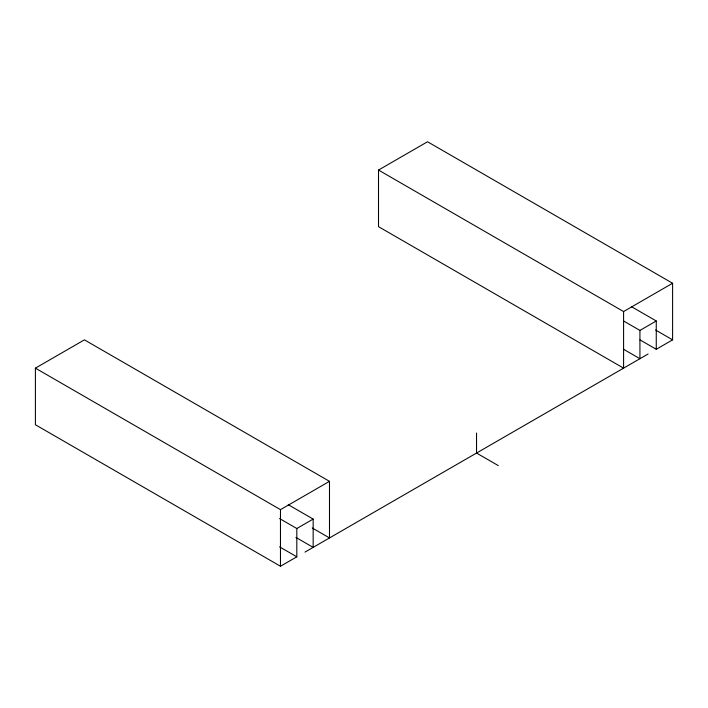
<?xml version="1.0" encoding="UTF-8"?>
<svg xmlns="http://www.w3.org/2000/svg" width="708" height="708" viewBox="0 0 708 708"><rect width="100%" height="100%" fill="white"/><g stroke="black" fill="none" stroke-linecap="round" stroke-linejoin="round"><path stroke-width="1.06" d="M279.58 518.557L296.811 528.513L296.811 556.807L280.474 566.241L35.4 424.747L35.4 368.151L84.411 339.849L329.494 481.343L329.494 537.938L312.263 527.991M378.506 170.062L623.589 311.555L623.589 368.151L378.506 226.657L378.506 170.062L427.526 141.759L672.6 283.253L672.6 339.849L656.263 349.283L639.988 339.884M35.4 368.151L280.474 509.645L329.494 481.343M623.589 311.555L672.6 283.253M296.811 528.513L313.157 519.079L313.157 547.373L295.917 537.425M623.651 321.025L639.926 330.415L656.263 320.981L656.263 349.283M304.989 552.09L648.094 354M631.368 306.617L656.263 320.981M655.573 330.017L672.6 339.849M623.651 349.318L639.926 358.717L639.926 330.415M498.299 465.607L476.537 453.049L476.537 433.013M288.262 504.707L313.157 519.079M279.58 546.859L296.811 556.807M280.474 509.645L280.474 566.241"/></g></svg>
